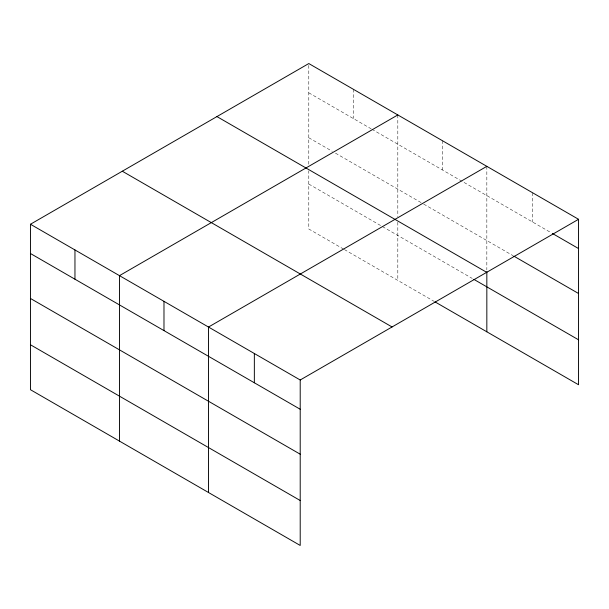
<?xml version="1.0" encoding="UTF-8"?>
<svg xmlns="http://www.w3.org/2000/svg" width="609" height="609" viewBox="0 0 609 609"><rect width="100%" height="100%" fill="white"/><g stroke="black" fill="none" stroke-linecap="round" stroke-linejoin="round"><path stroke-width="0.46" stroke-dasharray="3.04 2.28" d="M308.793 164.217L308.793 63.549M308.793 92.812L371.102 128.788M371.916 129.253L551.526 232.95M308.793 137.756L332.263 151.306M335.498 153.171L422.897 203.634M423.712 204.099L513.037 255.673M308.793 184.063L381.622 226.114M382.437 226.578L472.264 278.442M343.59 249.096L308.793 229.007L308.793 170.832M344.397 249.561L434.232 301.425M532.692 192.817L532.692 222.079M486.835 166.341L486.835 269.84M442.324 140.649L442.324 169.903M397.814 114.949L397.814 216.553M397.814 222.224L397.814 280.399M353.304 89.249L353.304 118.504"/><path stroke-width="0.91" d="M30.45 224.249L300.207 379.993L300.207 545.451L30.45 389.707L30.45 224.249L308.793 63.549L578.55 219.293L578.55 384.751L435.039 301.897M397.814 114.949L119.471 275.649L119.471 441.099M486.835 166.341L208.491 327.041L208.491 492.498M300.207 379.993L578.55 219.293M552.348 233.422L578.55 248.556M513.859 256.145L578.55 293.5M216.941 116.585L486.698 272.33M473.886 279.379L578.55 339.807M122.302 171.22L392.059 326.964M30.45 253.511L300.207 409.256M30.45 298.456L300.207 454.2M30.45 344.763L300.207 500.507M486.835 271.728L486.835 331.798M254.349 353.517L254.349 382.779M163.981 301.341L163.981 330.603M74.96 249.949L74.96 279.204"/></g></svg>
